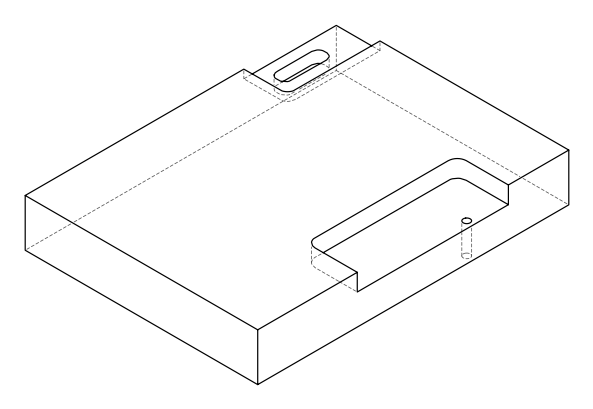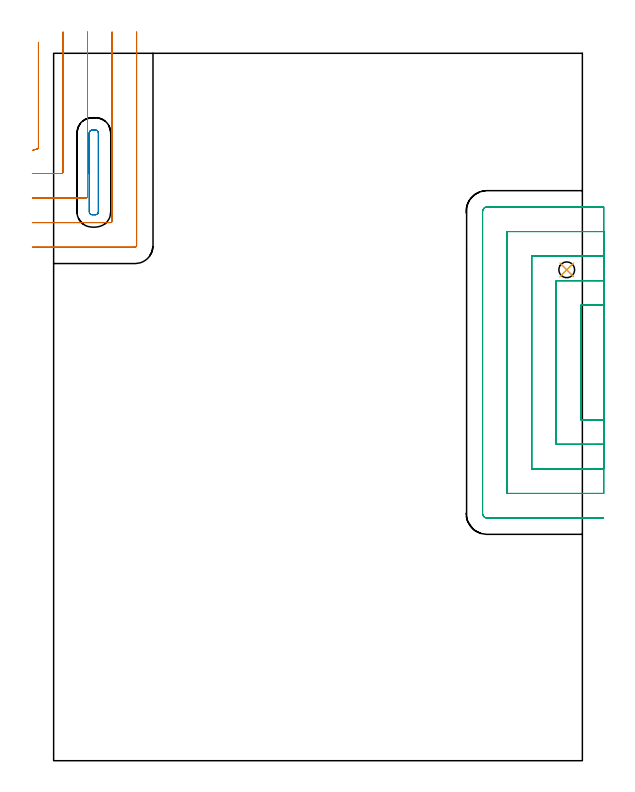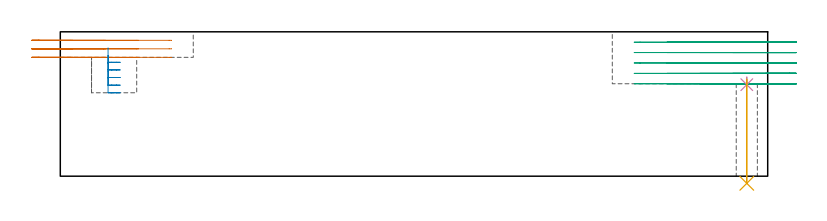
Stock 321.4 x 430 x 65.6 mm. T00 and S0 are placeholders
(PLAN: 5 operations, 4 tool changes, 27.8 min)
(1 MILL_CORNER_NOTCH_RECTANGULAR | CORNER_NOTCH_RECTANGULAR | UGT0201_135 | Follow Part, ap 4.975, ae 75% | 4.37 min | 89251 mm3)
(2 MILL_RECTANGULAR_POCKET | POCKET_RECTANGULAR_STRAIGHT | UGT0201_133 | Follow Part, ap 3.75, ae 75% | 1.63 min | 20752 mm3)
(3 MILL_SLOT | SLOT_PARTIAL_RECTANGULAR | UGT0201_135 | Follow Part, ap 4.975, ae 75% | 21.52 min | 346507 mm3)
(4 SPOT_DRILL | STEP1HOLE | NXT0321_9005460120000 | 0.03 min | 3 mm3)
(5 DRILL_THROUGH_HOLE_INTO_CENTER | STEP1HOLE | NXT0301_067 | 0.2 min | 3003 mm3)
(TOOL UGT0201_135 | Carbide End Mill 19.9 | D19.9 FL30 Z4)
(TOOL UGT0201_133 | Carbide End Mill 15.0 | D15 FL30 Z4)
(TOOL NXT0321_9005460120000 | NC Spot Drill, 142deg, 12mm, Carbide, Uncoated | D12 PA142 FL30 Z2)
(TOOL NXT0301_067 | Carbide Drill 9.6mm [860.1-0960-029A1-MM 2214] | D9.6 PA140 FL47 Z2)
(OP 1 MILL_CORNER_NOTCH_RECTANGULAR)
G17 G21 G94 G90
T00 M6
G54
G17 G0 G90 X-12.815 Y371.005 S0 M3
G43 Z75.6 H0
Z61.733
G94 G1 X-9.95 Y371.894 F250.
G3 X-9.25 Y372.838 R0.995 F500.
G1 Y433.666
Y436.666 F250.
G0 Z75.6
X-12.95 Y356.925
Z61.733
G1 X-9.95
X4.686 F500.
G3 X5.675 Y357.914 R0.995
G1 Y439.95
Y442.95 F250.
G0 Z75.6
X-12.95 Y342.
Z61.733
G1 X-9.95
X19.61 F500.
G3 X20.6 Y342.99 R0.995
G1 Y439.95
Y442.95 F250.
G0 Z75.6
X-12.95 Y327.075
Z61.733
G1 X-9.95
X34.535 F500.
G3 X35.525 Y328.065 R0.995
G1 Y439.95
Y442.95 F250.
G0 Z75.6
X-12.95 Y312.15
Z61.733
G1 X-9.95
X49.46 F500.
G3 X50.45 Y313.14 R0.995
G1 Y439.95
Y442.95 F250.
G0 Z75.6
X-12.815 Y371.005
Z57.867
G1 X-9.95 Y371.894
G3 X-9.25 Y372.838 R0.995 F500.
G1 Y433.666
Y436.666 F250.
G0 Z75.6
X-12.95 Y356.925
Z57.867
G1 X-9.95
X4.686 F500.
G3 X5.675 Y357.914 R0.995
G1 Y439.95
Y442.95 F250.
G0 Z75.6
X-12.95 Y342.
Z57.867
G1 X-9.95
X19.61 F500.
G3 X20.6 Y342.99 R0.995
G1 Y439.95
Y442.95 F250.
G0 Z75.6
X-12.95 Y327.075
Z57.867
G1 X-9.95
X34.535 F500.
G3 X35.525 Y328.065 R0.995
G1 Y439.95
Y442.95 F250.
G0 Z75.6
X-12.95 Y312.15
Z57.867
G1 X-9.95
X49.46 F500.
G3 X50.45 Y313.14 R0.995
G1 Y439.95
Y442.95 F250.
G0 Z75.6
X-12.815 Y371.005
Z54.
G1 X-9.95 Y371.894
G3 X-9.25 Y372.838 R0.995 F500.
G1 Y433.666
Y436.666 F250.
G0 Z75.6
X-12.95 Y356.925
Z54.
G1 X-9.95
X4.686 F500.
G3 X5.675 Y357.914 R0.995
G1 Y439.95
Y442.95 F250.
G0 Z75.6
X-12.95 Y342.
Z54.
G1 X-9.95
X19.61 F500.
G3 X20.6 Y342.99 R0.995
G1 Y439.95
Y442.95 F250.
G0 Z75.6
X-12.95 Y327.075
Z54.
G1 X-9.95
X34.535 F500.
G3 X35.525 Y328.065 R0.995
G1 Y439.95
Y442.95 F250.
G0 Z75.6
X-12.95 Y312.15
Z54.
G1 X-9.95
X49.46 F500.
G3 X50.45 Y313.14 R0.995
G1 Y439.95
Y442.95 F250.
G0 Z75.6
M5
M2
(OP 2 MILL_RECTANGULAR_POCKET)
G17 G21 G94 G90
T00 M6
G54
G17 G0 G90 X21.7 Y381.718 S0 M3
G43 Z75.6 H0
Z58.212
G94 G1 Y381.6 Z58.181 F250.
Y357.6 Z51.75
Y333.6 F500.
G3 X23.4 Y331.9 R1.7
G1 X25.5
G3 X27.2 Y333.6 R1.7
G1 Y381.6
G3 X25.5 Y383.3 R1.7
G1 X23.4
G3 X21.7 Y381.6 R1.7
G1 Y357.6
Y356.6
G0 Y381.718 Z54.75
G1 Y381.6 Z54.718 F250.
Y357.6 Z48.287
Y333.6 F500.
G3 X23.4 Y331.9 R1.7
G1 X25.5
G3 X27.2 Y333.6 R1.7
G1 Y381.6
G3 X25.5 Y383.3 R1.7
G1 X23.4
G3 X21.7 Y381.6 R1.7
G1 Y357.6
Y356.6
G0 Y381.718 Z51.287
G1 Y381.6 Z51.256 F250.
Y357.6 Z44.825
Y333.6 F500.
G3 X23.4 Y331.9 R1.7
G1 X25.5
G3 X27.2 Y333.6 R1.7
G1 Y381.6
G3 X25.5 Y383.3 R1.7
G1 X23.4
G3 X21.7 Y381.6 R1.7
G1 Y357.6
Y356.6
G0 Y381.718 Z47.825
G1 Y381.6 Z47.793 F250.
Y357.6 Z41.362
Y333.6 F500.
G3 X23.4 Y331.9 R1.7
G1 X25.5
G3 X27.2 Y333.6 R1.7
G1 Y381.6
G3 X25.5 Y383.3 R1.7
G1 X23.4
G3 X21.7 Y381.6 R1.7
G1 Y357.6
Y356.6
G0 Y381.718 Z44.362
G1 Y381.6 Z44.331 F250.
Y357.6 Z37.9
Y333.6 F500.
G3 X23.4 Y331.9 R1.7
G1 X25.5
G3 X27.2 Y333.6 R1.7
G1 Y381.6
G3 X25.5 Y383.3 R1.7
G1 X23.4
G3 X21.7 Y381.6 R1.7
G1 Y357.6
Y356.6
G0 Z75.6
M5
M2
(OP 3 MILL_SLOT)
G17 G21 G94 G90
T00 M6
G54
G17 G0 G90 X334.35 Y276.85 S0 M3
G43 Z75.6 H0
Z60.88
G94 G1 X331.35 F250.
X320.45 F500.
Y207.25
X331.35
X334.35 F250.
Y291.775
X331.35
X305.525 F500.
Y192.325
X331.35
X334.35 F250.
Y306.7
X331.35
X290.6 F500.
Y177.4
X331.35
X334.35 F250.
Y321.625
X331.35
X275.675 F500.
Y162.475
X331.35
X334.35 F250.
Y336.55
X331.35
X263.4 F500.
G3 X260.75 Y333.9 R2.65
G1 Y150.2
G3 X263.4 Y147.55 R2.65
G1 X331.35
X334.35 F250.
G0 Y276.85 Z56.16
G1 X331.35
X320.45 F500.
Y207.25
X331.35
X334.35 F250.
Y291.775
X331.35
X305.525 F500.
Y192.325
X331.35
X334.35 F250.
Y306.7
X331.35
X290.6 F500.
Y177.4
X331.35
X334.35 F250.
Y321.625
X331.35
X275.675 F500.
Y162.475
X331.35
X334.35 F250.
Y336.55
X331.35
X263.4 F500.
G3 X260.75 Y333.9 R2.65
G1 Y150.2
G3 X263.4 Y147.55 R2.65
G1 X331.35
X334.35 F250.
G0 Y276.85 Z51.44
G1 X331.35
X320.45 F500.
Y207.25
X331.35
X334.35 F250.
Y291.775
X331.35
X305.525 F500.
Y192.325
X331.35
X334.35 F250.
Y306.7
X331.35
X290.6 F500.
Y177.4
X331.35
X334.35 F250.
Y321.625
X331.35
X275.675 F500.
Y162.475
X331.35
X334.35 F250.
Y336.55
X331.35
X263.4 F500.
G3 X260.75 Y333.9 R2.65
G1 Y150.2
G3 X263.4 Y147.55 R2.65
G1 X331.35
X334.35 F250.
G0 Y276.85 Z46.72
G1 X331.35
X320.45 F500.
Y207.25
X331.35
X334.35 F250.
Y291.775
X331.35
X305.525 F500.
Y192.325
X331.35
X334.35 F250.
Y306.7
X331.35
X290.6 F500.
Y177.4
X331.35
X334.35 F250.
Y321.625
X331.35
X275.675 F500.
Y162.475
X331.35
X334.35 F250.
Y336.55
X331.35
X263.4 F500.
G3 X260.75 Y333.9 R2.65
G1 Y150.2
G3 X263.4 Y147.55 R2.65
G1 X331.35
X334.35 F250.
G0 Y276.85 Z42.
G1 X331.35
X320.45 F500.
Y207.25
X331.35
X334.35 F250.
Y291.775
X331.35
X305.525 F500.
Y192.325
X331.35
X334.35 F250.
Y306.7
X331.35
X290.6 F500.
Y177.4
X331.35
X334.35 F250.
Y321.625
X331.35
X275.675 F500.
Y162.475
X331.35
X334.35 F250.
Y336.55
X331.35
X263.4 F500.
G3 X260.75 Y333.9 R2.65
G1 Y150.2
G3 X263.4 Y147.55 R2.65
G1 X331.35
X334.35 F250.
G0 Z75.6
M5
M2
(OP 4 SPOT_DRILL)
G17 G21 G94 G90
T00 M6
G54
G17 G0 G90 X311.9 Y298.4 S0 M3
G43 Z75.6 H0
G94 G81 G98 Z41.583 F250. R45.
G80
M5
M2
(OP 5 DRILL_THROUGH_HOLE_INTO_CENTER)
G17 G21 G94 G90
T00 M6
G54
G17 G0 G90 X311.9 Y298.4 S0 M3
G43 Z75.6 H1
G94 G73 G98 Z-3.247 F250. Q9.049 R44.
G80
M5
M2
